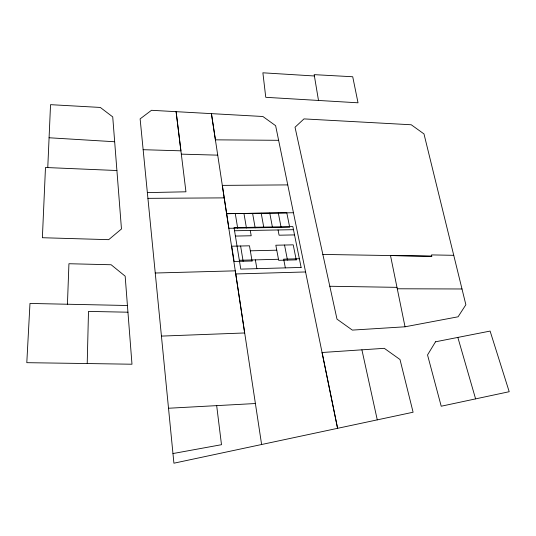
<?xml version="1.0" encoding="UTF-8"?>
<svg xmlns="http://www.w3.org/2000/svg" width="536" height="536" viewBox="0 0 536 536"><rect width="100%" height="100%" fill="white"/><g stroke="black" fill="none" stroke-linecap="round" stroke-linejoin="round"><path stroke-width="0.8" d="M87.214 363.542L131.983 364.225L127.427 305.507L29.976 303.443L26.8 362.678L87.214 363.542L88.494 311.409L127.95 312.2M67.436 304.24L68.936 263.732L111.133 264.75L125.163 276.167L127.427 305.507M47.771 167.58L50.538 104.667L100.299 107.441L112.734 116.895L121.464 228.973L108.701 239.666L42.378 237.723L45.48 167.493L116.915 170.528M405.028 326.793L458.066 316.803L465.864 304.75L423.983 133.926L411.239 124.767L303.986 118.898L295.028 127.24L337.003 319.148L352.34 330.102L405.028 326.793L390.496 255.545L431.808 256.235L431.527 254.908L453.758 255.317M172.96 453.55L140.124 118.878L151.487 110.295L262.881 116.5L275.631 125.685L337.586 428.318L322.076 352.5L384.299 348.32L399.997 359.515L413.102 412.231L173.919 463.198L172.96 453.55L221.489 444.699L216.678 405.638M168.518 408.244L255.377 403.528M161.43 336.099L244.664 332.963L235.277 270.841L155.252 273.018M235.753 273.956L305.574 271.953M239.337 260.282L278.479 259.283M299.363 258.747L283.671 259.149L285.346 267.879M250.332 250.815L276.77 250.198M147.367 192.605L185.945 191.801L176.11 111.669L180.907 150.824L143.152 149.698M235.418 236.075L251.196 235.76L250.279 230.467M294.532 234.909L279.075 235.21L278.063 229.957M234.554 230.748L293.473 229.683M226.567 213.703L286.8 212.832L289.681 227.21L228.879 228.296L222.313 185.382L287.745 184.9M226.567 213.676L293.453 212.738M147.909 198.347L224.195 197.878M397.29 288.777L461.992 288.978M278.613 140.305L215.412 139.842L211.425 113.619L261.615 444.518M322.84 254.433L431.808 256.235M329.794 286.257L396.982 287.35M181.315 154.14L217.716 155.152M318.498 100.453L265.762 97.311L262.881 72.802L314.398 75.985L318.498 100.453L358.028 102.805L352.722 76.755L314.17 74.645L314.398 75.985M49.084 137.765L114.671 141.752M457.845 337.425L475.6 398.878M361.901 349.807L377.277 419.876M278.305 212.96L281.105 227.365M284.542 245.039L287.47 260.094M269.769 213.08L272.489 227.519M261.2 213.201L263.839 227.673M252.597 213.328L255.156 227.827M255.364 259.873L256.885 268.663M243.954 213.449L246.433 227.981M235.277 213.576L237.676 228.142M240.617 246.011L243.123 261.233M435.513 341.807L427.534 354.939L441.215 406.221L509.2 391.709L490.105 331.081L435.513 341.807M301.125 267.444L240.771 269.112L234.044 227.626L292.844 226.581L301.125 267.444M252.067 261.005L234.138 261.468L231.72 246.205L249.475 245.81L252.067 261.005M296.227 259.866L278.673 260.322L275.832 245.227L293.219 244.845L296.227 259.866"/></g></svg>
